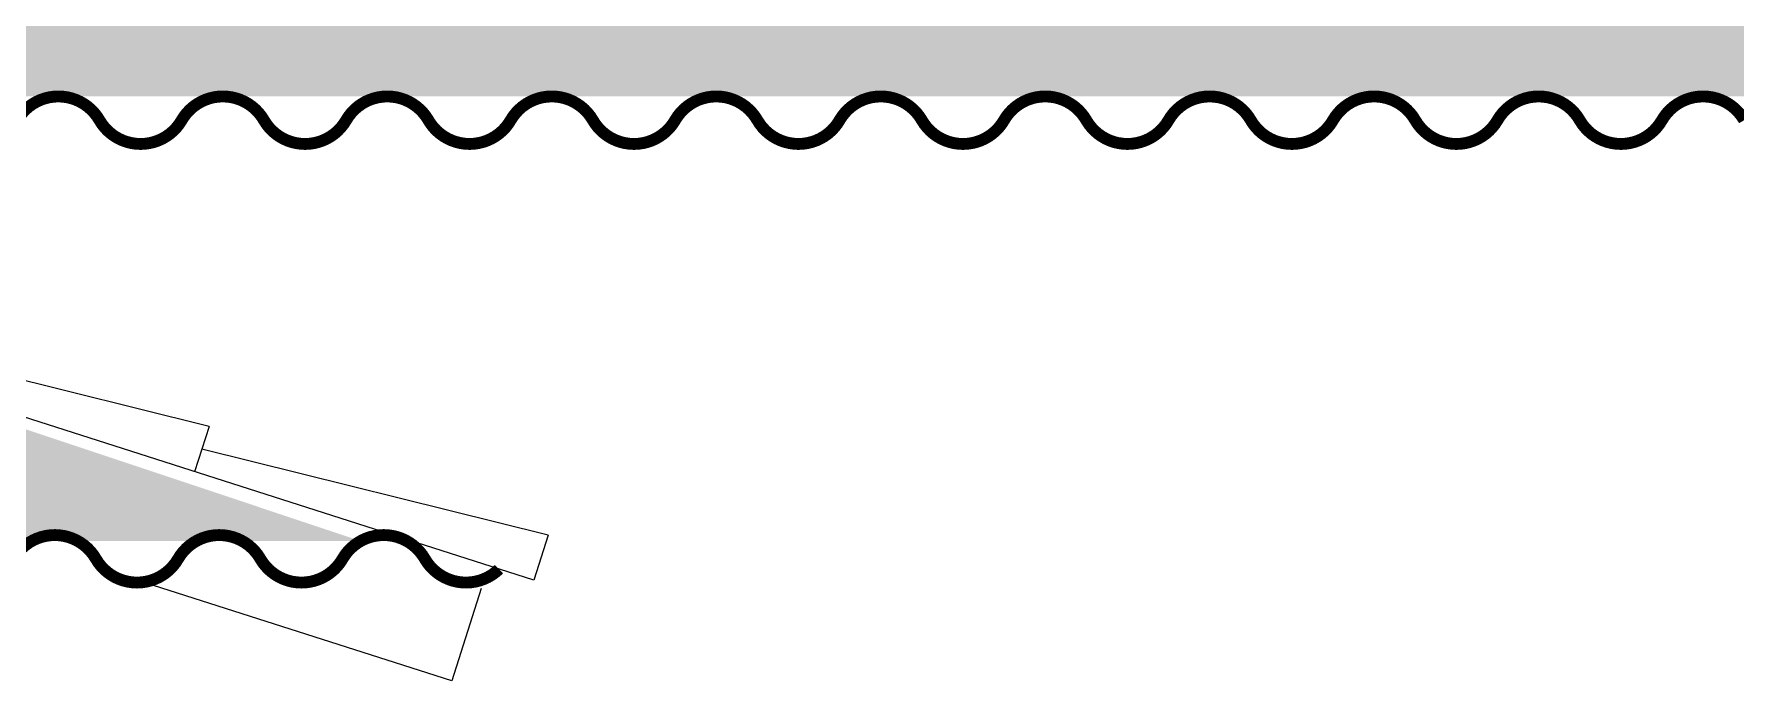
# Model space of a CAD drawing. Header units: millimetres. Extents: x 319 to 362.3, y 126.1 to 165.6.
# Drawn here: x 327.491 to 329.641, y 161.784 to 162.601 of the extents above; entities that cross this region are included whole.
import ezdxf

# ---------------------------------------------------------------- set-up
doc = ezdxf.new("R2010")
doc.units = ezdxf.units.MM
doc.header["$LTSCALE"] = 0.02
doc.header["$MEASUREMENT"] = 0
doc.layers.add('Madeiramento', color=33, linetype='Continuous', lineweight=20)
doc.layers.add('Telhado', color=23, linetype='Continuous', lineweight=18)

msp = doc.modelspace()

# ---------------------------------------------------------------- hatches: boundary and pattern name
at = {"layer": 'Telhado', "ltscale": 0.3}
h = msp.add_hatch(dxfattribs=at)
h.set_pattern_fill('SPANISH1', color=256, scale=0.1, style=0, pattern_type=2)
h.set_pattern_definition([(0, (13.43654, 62.52342), (0.2, 0.1), [0.0125, -0.1125, 0.0125, -0.0625]), (0, (13.48654, 62.57342), (0.2, 0.1), [0.0375, -0.1625]), (0, (13.48654, 62.58592), (0.2, 0.1), [0.0375, -0.0625, 0.0375, -0.0625]), (0, (13.58654, 62.59842), (0.2, 0.1), [0.0375, -0.1625]), (90, (13.43654, 62.52342), (-0.2, 0.1), [0.0125, -0.0875]), (90, (13.44904, 62.52342), (-0.2, 0.1), [0.0125, -0.0875]), (90, (13.56154, 62.52342), (-0.2, 0.1), [0.0125, -0.0875]), (90, (13.57404, 62.52342), (-0.2, 0.1), [0.0125, -0.0875]), (45, (13.449035, 62.560925), (1e-17, 0.1), [0.01767767, -0.26516504]), (135, (13.561535, 62.560925), (1e-17, 0.1), [0.01767767, -0.26516504]), (26.56505, (13.461535, 62.560925), (-5e-12, 0.1), [0.02795085, -0.19565595]), (26.56505, (13.461535, 62.573425), (-5e-12, 0.1), [0.02795085, -0.19565595]), (26.56505, (13.424035, 62.585925), (-5e-12, 0.1), [0.02541, -0.1981968]), (26.56505, (13.424035, 62.598425), (-5e-12, 0.1), [0.02795085, -0.19565595]), (63.434949, (13.436535, 62.535925), (5e-12, 0.1), [0.02795085, -0.419262745]), (63.434949, (13.449035, 62.535925), (5e-12, 0.1), [0.02795085, -0.419262745]), (116.565051, (13.561535, 62.535925), (-5e-12, 0.1), [0.02795085, -0.419262745]), (116.565051, (13.574035, 62.535925), (-5e-12, 0.1), [0.02795085, -0.419262745]), (153.43495, (13.549035, 62.560925), (5e-12, 0.1), [0.02795085, -0.19565595]), (153.43495, (13.549035, 62.573425), (5e-12, 0.1), [0.02795085, -0.19565595]), (153.43495, (13.586535, 62.585925), (5e-12, 0.1), [0.02541, -0.1981968]), (153.43495, (13.586535, 62.598425), (5e-12, 0.1), [0.02795085, -0.19565595]), (80.537678, (13.436535, 62.535925), (-4e-14, 0.1), [0.1140518, -1.102500706]), (99.462322, (13.574035, 62.535925), (4e-14, 0.1), [0.1140518, -1.102500706])])
h.paths.add_polyline_path([(320.34016, 163.75956), (320.34016, 162.16325), (320.18926, 162.16325), (320.19016, 161.96487), (327.90329, 161.96108), (326.39355, 162.46458), (326.41218, 162.5225), (330.44075, 162.5225), (326.28926, 163.8514), (326.28926, 163.75956)])

# ---------------------------------------------------------------- linework, layer by layer
at = {"layer": 'Madeiramento', "linetype": 'Continuous'}
for p, q in [((328.01833, 161.78443), (327.57968, 161.92479)), ((328.05569, 161.90119), (328.01833, 161.78443))]:
    msp.add_line(p, q, dxfattribs=at)
at = {"layer": 'Telhado', "linetype": 'Continuous'}
for p, q in [((328.12198, 161.91148), (326.39355, 162.46458)), ((327.71168, 162.10577), (327.27395, 162.21435)), ((327.71168, 162.10577), (327.69339, 162.04863)), ((328.14027, 161.96863), (327.70254, 162.0772)), ((328.14027, 161.96863), (328.12198, 161.91148))]:
    msp.add_line(p, q, dxfattribs=at)
at = {"layer": 'Telhado', "ltscale": 5, "const_width": 0.015}
for points in [[(327.46929, 162.4925, -0.5773503), (327.57321, 162.4925, 0.5773503), (327.67714, 162.4925, -0.5773503), (327.78106, 162.4925, 0.5773503), (327.88498, 162.4925, -0.5773503), (327.98891, 162.4925, 0.5773503), (328.09283, 162.4925, -0.5773503), (328.19675, 162.4925, 0.5773503), (328.30068, 162.4925, -0.5773503), (328.4046, 162.4925, 0.5773503), (328.50852, 162.4925, -0.5773503), (328.61245, 162.4925, 0.5773503), (328.71637, 162.4925, -0.5773503), (328.82029, 162.4925, 0.5773503), (328.92421, 162.4925, -0.5773503), (329.02814, 162.4925, 0.5773503), (329.13206, 162.4925, -0.5773503), (329.23598, 162.4925, 0.5773503), (329.33991, 162.4925, -0.5773503), (329.44383, 162.4925, 0.5773503), (329.54775, 162.4925, -0.5773503), (329.65168, 162.4925, 0.5773503)], [(327.46477, 161.93863, -0.5773503), (327.56869, 161.93863, 0.5773503), (327.67262, 161.93863, -0.5773503), (327.77654, 161.93863, 0.5773503), (327.88046, 161.93863, -0.5773503), (327.98439, 161.93863, 0.4881852), (328.07809, 161.92553, 0.4881852)]]:
    msp.add_lwpolyline(points, format="xyb", dxfattribs=at)

doc.saveas('drawing.dxf')
